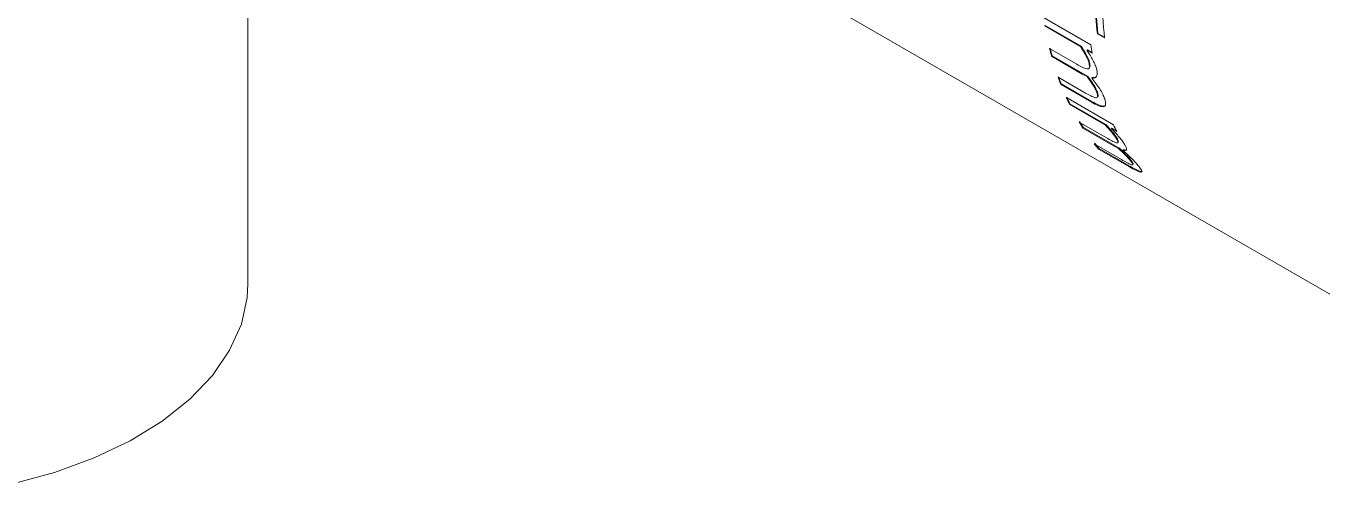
# Model space of a CAD drawing. Header units: millimetres. Extents: x 2 to 278, y 1 to 215.
# Drawn here: x 235.02 to 246.06, y 162.77 to 166.8 of the extents above; entities that cross this region are included whole.
import ezdxf

# ---------------------------------------------------------------- set-up
doc = ezdxf.new("R2010")
doc.units = ezdxf.units.MM

msp = doc.modelspace()

# ---------------------------------------------------------------- linework, layer by layer
at = {"color": 7, "linetype": 'Continuous', "lineweight": 18}
for p, q in [((236.911, 164.606), (236.911, 168.526)), ((240.949, 167.505), (246.695, 164.188)), ((243.685, 166.874), (244.088, 166.641)), ((243.697, 166.803), (243.701, 166.806)), ((244.002, 166.627), (243.697, 166.803)), ((244.006, 166.63), (243.701, 166.806)), ((244.145, 166.736), (244.149, 166.739)), ((244.206, 166.701), (244.145, 166.736)), ((244.206, 166.707), (244.149, 166.739)), ((243.737, 166.61), (243.97, 166.476)), ((244.002, 166.627), (244.006, 166.63)), ((244.054, 166.596), (244.059, 166.6)), ((244.099, 166.57), (244.054, 166.596)), ((244.098, 166.577), (244.059, 166.6)), ((243.754, 166.544), (243.758, 166.548)), ((244.016, 166.393), (243.754, 166.544)), ((244.02, 166.397), (243.758, 166.548)), ((244.073, 166.485), (244.078, 166.489)), ((243.81, 166.366), (244.043, 166.231)), ((244.016, 166.393), (244.02, 166.397)), ((244.057, 166.371), (244.016, 166.393)), ((244.061, 166.375), (244.02, 166.397)), ((244.057, 166.371), (244.061, 166.375)), ((244.098, 166.359), (244.102, 166.363)), ((243.833, 166.304), (243.837, 166.309)), ((244.095, 166.153), (243.833, 166.304)), ((244.1, 166.157), (243.837, 166.309)), ((244.14, 166.235), (244.144, 166.239)), ((243.88, 166.192), (244.282, 165.96)), ((243.907, 166.135), (243.911, 166.14)), ((244.212, 165.959), (243.907, 166.135)), ((244.216, 165.964), (243.911, 166.14)), ((244.095, 166.153), (244.1, 166.157)), ((243.989, 165.984), (244.222, 165.85)), ((244.021, 165.933), (244.025, 165.938)), ((244.283, 165.782), (244.021, 165.933)), ((244.287, 165.787), (244.025, 165.938)), ((244.212, 165.959), (244.216, 165.964)), ((244.264, 165.929), (244.268, 165.933)), ((244.309, 165.903), (244.264, 165.929)), ((244.304, 165.912), (244.268, 165.933)), ((244.118, 165.799), (244.351, 165.664)), ((244.283, 165.782), (244.287, 165.787)), ((244.323, 165.76), (244.283, 165.782)), ((244.327, 165.764), (244.287, 165.787)), ((244.308, 165.841), (244.312, 165.846)), ((244.155, 165.754), (244.159, 165.759)), ((244.418, 165.602), (244.155, 165.754)), ((244.421, 165.607), (244.159, 165.759)), ((244.323, 165.76), (244.327, 165.764)), ((244.361, 165.744), (244.365, 165.749)), ((244.418, 165.602), (244.421, 165.607)), ((244.431, 165.649), (244.434, 165.654))]:
    msp.add_line(p, q, dxfattribs=at)
at = {"color": 7, "linetype": 'Continuous', "lineweight": 18, "flags": 128}
msp.add_lwpolyline([(233.736, 162.773), (234.134, 162.788), (234.525, 162.831), (234.905, 162.902), (235.265, 163), (235.602, 163.123), (235.909, 163.27), (236.182, 163.438), (236.417, 163.624), (236.609, 163.826), (236.755, 164.04), (236.855, 164.263), (236.905, 164.491), (236.911, 164.606)], dxfattribs=at)
at = {"color": 7, "linetype": 'Continuous', "lineweight": 18}
for centre, radius, start, end in [((247.749, 167.119), 3.625, 181.6377, 186.0689), ((247.749, 167.122), 3.62, 181.6377, 186.0689), ((247.875, 167.089), 3.69, 180.4767, 186.0396), ((246.338, 167.249), 2.678, 193.7885, 195.254), ((246.338, 167.252), 2.674, 193.7885, 195.254), ((247.152, 167.102), 3.099, 188.551, 189.8806), ((245.99, 167.14), 2.314, 199.5634, 201.1789), ((245.991, 167.143), 2.31, 199.5634, 201.1789), ((245.772, 167.049), 2.077, 204.3621, 206.0981), ((245.773, 167.052), 2.074, 204.3621, 206.0981), ((245.549, 166.928), 1.823, 211.1817, 213.0753), ((245.55, 166.931), 1.82, 211.1817, 213.0753), ((246.174, 166.817), 2.077, 204.3621, 206.0981), ((245.395, 166.818), 1.634, 218.5858, 220.6229), ((245.397, 166.821), 1.632, 218.5858, 220.6229)]:
    msp.add_arc(centre, radius, start, end, dxfattribs=at)
for points, knots in [([(244.073, 166.485), (244.07, 166.496), (244.064, 166.518), (244.04, 166.566), (244.017, 166.602), (244.002, 166.627)], [0, 0, 0, 0, 0.249731, 0.499687, 1, 1, 1, 1]), ([(244.078, 166.489), (244.075, 166.5), (244.068, 166.522), (244.044, 166.57), (244.021, 166.606), (244.006, 166.63)], [0, 0, 0, 0, 0.249668, 0.499606, 1, 1, 1, 1]), ([(244.054, 166.596), (244.073, 166.568), (244.101, 166.525), (244.125, 166.476), (244.134, 166.449), (244.137, 166.437), (244.139, 166.431)], [0, 0, 0, 0, 0.499747, 0.749637, 0.874793, 1, 1, 1, 1]), ([(243.97, 166.476), (243.985, 166.467), (244.016, 166.449), (244.043, 166.44), (244.057, 166.436)], [0, 0, 0, 0, 0.501406, 1, 1, 1, 1]), ([(244.057, 166.436), (244.062, 166.436), (244.071, 166.437), (244.079, 166.453), (244.076, 166.472), (244.073, 166.485)], [0, 0, 0, 0, 0.248695, 0.499864, 1, 1, 1, 1]), ([(244.074, 166.442), (244.077, 166.446), (244.085, 166.455), (244.08, 166.476), (244.078, 166.489)], [0, 0, 0, 0, 0.334392, 1, 1, 1, 1]), ([(244.14, 166.235), (244.136, 166.245), (244.128, 166.266), (244.099, 166.313), (244.074, 166.348), (244.057, 166.371)], [0, 0, 0, 0, 0.249663, 0.499643, 1, 1, 1, 1]), ([(244.144, 166.239), (244.14, 166.249), (244.132, 166.27), (244.104, 166.317), (244.078, 166.352), (244.061, 166.375)], [0, 0, 0, 0, 0.2496, 0.499561, 1, 1, 1, 1]), ([(244.139, 166.431), (244.141, 166.419), (244.145, 166.397), (244.14, 166.372), (244.127, 166.361), (244.112, 166.358), (244.103, 166.359), (244.098, 166.359)], [0, 0, 0, 0, 0.250209, 0.499939, 0.749547, 0.874726, 1, 1, 1, 1]), ([(244.098, 166.359), (244.121, 166.329), (244.156, 166.282), (244.192, 166.221), (244.202, 166.194), (244.207, 166.181)], [0, 0, 0, 0, 0.500031, 0.750024, 1, 1, 1, 1]), ([(244.135, 166.371), (244.132, 166.368), (244.128, 166.363), (244.116, 166.362), (244.107, 166.363), (244.102, 166.363)], [0, 0, 0, 0, 0.336707, 0.668193, 1, 1, 1, 1]), ([(244.043, 166.231), (244.058, 166.222), (244.089, 166.204), (244.115, 166.195), (244.129, 166.19)], [0, 0, 0, 0, 0.501446, 1, 1, 1, 1]), ([(244.129, 166.19), (244.133, 166.19), (244.142, 166.191), (244.149, 166.204), (244.143, 166.222), (244.14, 166.235)], [0, 0, 0, 0, 0.24901, 0.499994, 1, 1, 1, 1]), ([(244.145, 166.196), (244.147, 166.199), (244.154, 166.207), (244.148, 166.226), (244.144, 166.239)], [0, 0, 0, 0, 0.334289, 1, 1, 1, 1]), ([(244.207, 166.181), (244.212, 166.164), (244.218, 166.139), (244.21, 166.119), (244.191, 166.112), (244.152, 166.122), (244.114, 166.142), (244.095, 166.153)], [0, 0, 0, 0, 0.2496609, 0.3751145, 0.499851, 0.7494012, 1, 1, 1, 1]), ([(244.213, 166.125), (244.209, 166.123), (244.196, 166.115), (244.156, 166.127), (244.118, 166.147), (244.1, 166.157)], [0, 0, 0, 0, 0.19832, 0.598276, 1, 1, 1, 1]), ([(244.308, 165.841), (244.302, 165.85), (244.292, 165.867), (244.259, 165.907), (244.231, 165.938), (244.212, 165.959)], [0, 0, 0, 0, 0.249731, 0.499687, 1, 1, 1, 1]), ([(244.312, 165.846), (244.306, 165.855), (244.296, 165.872), (244.263, 165.912), (244.235, 165.943), (244.216, 165.964)], [0, 0, 0, 0, 0.249668, 0.499606, 1, 1, 1, 1]), ([(244.264, 165.929), (244.287, 165.904), (244.322, 165.868), (244.354, 165.827), (244.369, 165.805), (244.375, 165.796), (244.378, 165.791)], [0, 0, 0, 0, 0.499747, 0.749637, 0.874793, 1, 1, 1, 1]), ([(244.222, 165.85), (244.237, 165.841), (244.268, 165.823), (244.294, 165.812), (244.307, 165.807)], [0, 0, 0, 0, 0.501406, 1, 1, 1, 1]), ([(244.307, 165.807), (244.311, 165.806), (244.318, 165.805), (244.321, 165.816), (244.313, 165.831), (244.308, 165.841)], [0, 0, 0, 0, 0.248695, 0.499864, 1, 1, 1, 1]), ([(244.321, 165.812), (244.322, 165.814), (244.326, 165.82), (244.318, 165.835), (244.312, 165.846)], [0, 0, 0, 0, 0.3343922, 1, 1, 1, 1]), ([(244.378, 165.791), (244.382, 165.782), (244.391, 165.765), (244.394, 165.747), (244.385, 165.741), (244.373, 165.741), (244.365, 165.743), (244.361, 165.744)], [0, 0, 0, 0, 0.250209, 0.499939, 0.749547, 0.874726, 1, 1, 1, 1]), ([(244.431, 165.649), (244.424, 165.657), (244.412, 165.673), (244.375, 165.711), (244.344, 165.74), (244.323, 165.76)], [0, 0, 0, 0, 0.249663, 0.499643, 1, 1, 1, 1]), ([(244.434, 165.654), (244.428, 165.662), (244.416, 165.677), (244.379, 165.715), (244.348, 165.745), (244.327, 165.764)], [0, 0, 0, 0, 0.2496, 0.499561, 1, 1, 1, 1]), ([(244.361, 165.744), (244.389, 165.718), (244.431, 165.68), (244.478, 165.63), (244.494, 165.61), (244.502, 165.6)], [0, 0, 0, 0, 0.500031, 0.750024, 1, 1, 1, 1]), ([(244.392, 165.751), (244.391, 165.749), (244.388, 165.745), (244.377, 165.746), (244.369, 165.748), (244.365, 165.749)], [0, 0, 0, 0, 0.398699, 0.699204, 1, 1, 1, 1]), ([(244.351, 165.664), (244.366, 165.655), (244.397, 165.638), (244.422, 165.626), (244.434, 165.621)], [0, 0, 0, 0, 0.501446, 1, 1, 1, 1]), ([(244.502, 165.6), (244.511, 165.588), (244.524, 165.569), (244.523, 165.558), (244.509, 165.557), (244.473, 165.571), (244.436, 165.592), (244.418, 165.602)], [0, 0, 0, 0, 0.249661, 0.375114, 0.499851, 0.749401, 1, 1, 1, 1]), ([(244.525, 165.565), (244.525, 165.565), (244.525, 165.561), (244.511, 165.563), (244.477, 165.576), (244.44, 165.597), (244.421, 165.607)], [0, 0, 0, 0, 0.024924, 0.219444, 0.608861, 1, 1, 1, 1]), ([(244.434, 165.621), (244.438, 165.62), (244.445, 165.618), (244.447, 165.626), (244.437, 165.64), (244.431, 165.649)], [0, 0, 0, 0, 0.24901, 0.499994, 1, 1, 1, 1]), ([(244.447, 165.625), (244.448, 165.626), (244.452, 165.63), (244.441, 165.644), (244.434, 165.654)], [0, 0, 0, 0, 0.334289, 1, 1, 1, 1])]:
    msp.add_open_spline(points, degree=3, knots=knots, dxfattribs=at)

doc.saveas('drawing.dxf')
